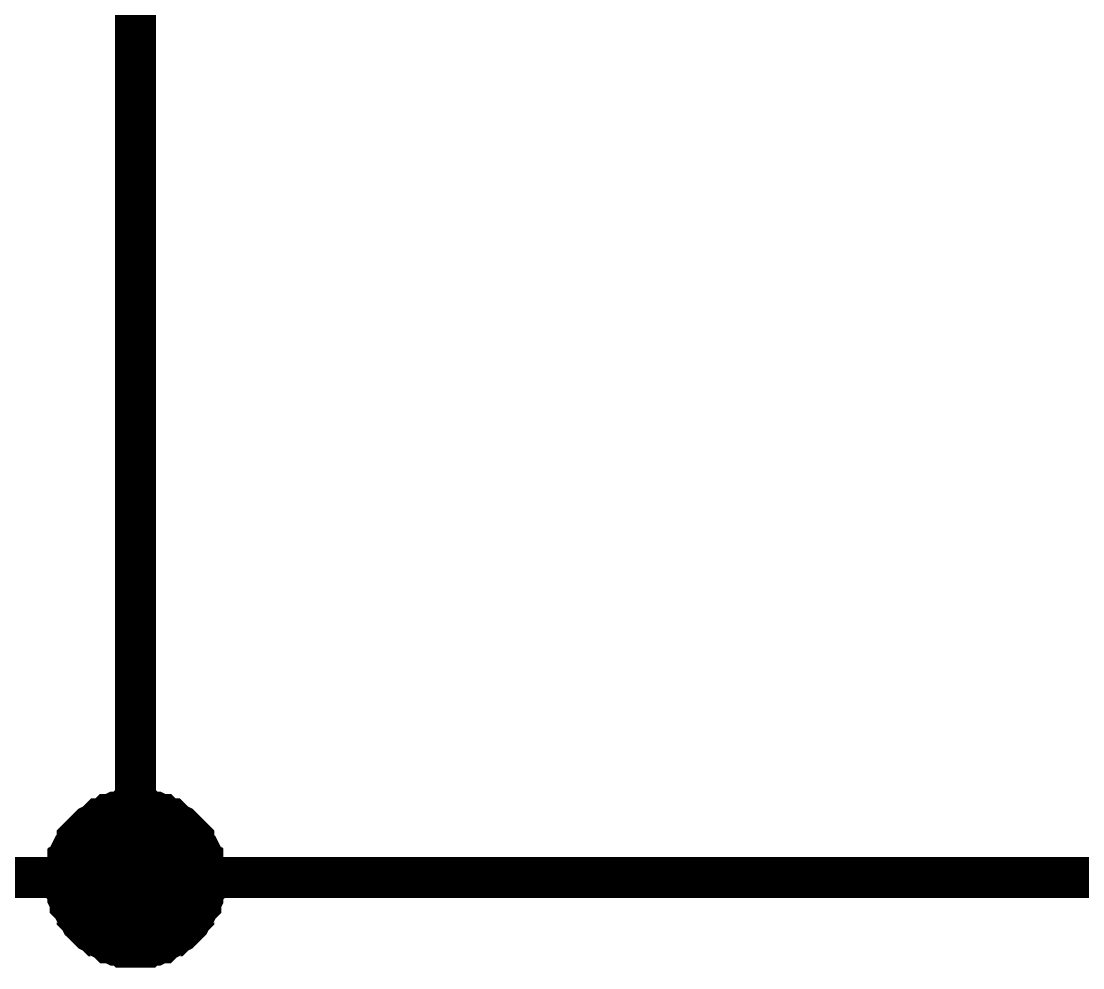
# Model space of a CAD drawing. Header units: millimetres. Extents: x -2024 to 917, y -725 to 13.
# Drawn here: x -1789.81 to -1782.01, y -187.32 to -180.37 of the extents above; entities that cross this region are included whole.
import ezdxf

# ---------------------------------------------------------------- set-up
doc = ezdxf.new("R2010")
doc.units = ezdxf.units.MM

msp = doc.modelspace()

# ---------------------------------------------------------------- linework, layer by layer
at = {"color": 7}
for points, const_width in [([(-1783.974, -146.6682), (-1788.9724, -146.6682), (-1788.9724, -186.6579)], 0.2997), ([(-1789.4855, -186.6579), (-1789.4855, -186.6413), (-1789.4855, -186.6082), (-1789.4855, -186.5917), (-1789.469, -186.5585), (-1789.469, -186.542), (-1789.469, -186.5089), (-1789.4524, -186.4923), (-1789.4524, -186.4758), (-1789.4359, -186.4426), (-1789.4193, -186.4261), (-1789.4028, -186.4095), (-1789.4028, -186.3764), (-1789.3862, -186.3598), (-1789.3697, -186.3433), (-1789.3531, -186.3267), (-1789.3366, -186.3102), (-1789.32, -186.2936), (-1789.3035, -186.277), (-1789.2704, -186.2605), (-1789.2538, -186.2439), (-1789.2373, -186.2274), (-1789.2207, -186.2274), (-1789.1876, -186.2108), (-1789.1711, -186.1943), (-1789.1545, -186.1943), (-1789.1214, -186.1777), (-1789.1048, -186.1777), (-1789.0717, -186.1777), (-1789.0552, -186.1611), (-1789.0221, -186.1611), (-1789.0055, -186.1611), (-1788.9724, -186.1611)], 0.2997), ([(-1789.4855, -186.6579), (-1789.4855, -186.6413), (-1789.4855, -186.6082), (-1789.4855, -186.5917), (-1789.469, -186.5585), (-1789.469, -186.542), (-1789.469, -186.5089), (-1789.4524, -186.4923), (-1789.4524, -186.4758), (-1789.4359, -186.4426), (-1789.4193, -186.4261), (-1789.4028, -186.4095), (-1789.4028, -186.3764), (-1789.3862, -186.3598), (-1789.3697, -186.3433), (-1789.3531, -186.3267), (-1789.3366, -186.3102), (-1789.32, -186.2936), (-1789.3035, -186.277), (-1789.2704, -186.2605), (-1789.2538, -186.2439), (-1789.2373, -186.2274), (-1789.2207, -186.2274), (-1789.1876, -186.2108), (-1789.1711, -186.1943), (-1789.1545, -186.1943), (-1789.1214, -186.1777), (-1789.1048, -186.1777), (-1789.0717, -186.1777), (-1789.0552, -186.1611), (-1789.0221, -186.1611), (-1789.0055, -186.1611), (-1788.9724, -186.1611)], 0.2997), ([(-1789.4855, -186.6579), (-1789.4855, -186.6413), (-1789.4855, -186.6082), (-1789.4855, -186.5917), (-1789.469, -186.5585), (-1789.469, -186.542), (-1789.469, -186.5089), (-1789.4524, -186.4923), (-1789.4524, -186.4758), (-1789.4359, -186.4426), (-1789.4193, -186.4261), (-1789.4028, -186.4095), (-1789.4028, -186.3764), (-1789.3862, -186.3598), (-1789.3697, -186.3433), (-1789.3531, -186.3267), (-1789.3366, -186.3102), (-1789.32, -186.2936), (-1789.3035, -186.277), (-1789.2704, -186.2605), (-1789.2538, -186.2439), (-1789.2373, -186.2274), (-1789.2207, -186.2274), (-1789.1876, -186.2108), (-1789.1711, -186.1943), (-1789.1545, -186.1943), (-1789.1214, -186.1777), (-1789.1048, -186.1777), (-1789.0717, -186.1777), (-1789.0552, -186.1611), (-1789.0221, -186.1611), (-1789.0055, -186.1611), (-1788.9724, -186.1611)], 0.2997), ([(-1789.4855, -186.6579), (-1789.4855, -186.6413), (-1789.4855, -186.6082), (-1789.4855, -186.5917), (-1789.469, -186.5585), (-1789.469, -186.542), (-1789.469, -186.5089), (-1789.4524, -186.4923), (-1789.4524, -186.4758), (-1789.4359, -186.4426), (-1789.4193, -186.4261), (-1789.4028, -186.4095), (-1789.4028, -186.3764), (-1789.3862, -186.3598), (-1789.3697, -186.3433), (-1789.3531, -186.3267), (-1789.3366, -186.3102), (-1789.32, -186.2936), (-1789.3035, -186.277), (-1789.2704, -186.2605), (-1789.2538, -186.2439), (-1789.2373, -186.2274), (-1789.2207, -186.2274), (-1789.1876, -186.2108), (-1789.1711, -186.1943), (-1789.1545, -186.1943), (-1789.1214, -186.1777), (-1789.1048, -186.1777), (-1789.0717, -186.1777), (-1789.0552, -186.1611), (-1789.0221, -186.1611), (-1789.0055, -186.1611), (-1788.9724, -186.1611)], 0.2997), ([(-1788.9724, -186.1611), (-1788.9724, -186.1611)], 0.2997), ([(-1788.9724, -186.1611), (-1788.9393, -186.1611), (-1788.9228, -186.1611), (-1788.8897, -186.1611), (-1788.8731, -186.1777), (-1788.84, -186.1777), (-1788.8235, -186.1777), (-1788.7904, -186.1943), (-1788.7738, -186.1943), (-1788.7573, -186.2108), (-1788.7242, -186.2274), (-1788.7076, -186.2274), (-1788.6911, -186.2439), (-1788.6745, -186.2605), (-1788.6414, -186.277), (-1788.6249, -186.2936), (-1788.6083, -186.3102), (-1788.5918, -186.3267), (-1788.5752, -186.3433), (-1788.5587, -186.3598), (-1788.5421, -186.3764), (-1788.5421, -186.4095), (-1788.5256, -186.4261), (-1788.509, -186.4426), (-1788.4925, -186.4758), (-1788.4925, -186.4923), (-1788.4759, -186.5089), (-1788.4759, -186.542), (-1788.4759, -186.5585), (-1788.4594, -186.5917), (-1788.4594, -186.6082), (-1788.4594, -186.6413), (-1788.4594, -186.6579)], 0.2997), ([(-1788.9724, -186.1611), (-1788.9724, -186.1611)], 0.2997), ([(-1788.9724, -186.1611), (-1788.9393, -186.1611), (-1788.9228, -186.1611), (-1788.8897, -186.1611), (-1788.8731, -186.1777), (-1788.84, -186.1777), (-1788.8235, -186.1777), (-1788.7904, -186.1943), (-1788.7738, -186.1943), (-1788.7573, -186.2108), (-1788.7242, -186.2274), (-1788.7076, -186.2274), (-1788.6911, -186.2439), (-1788.6745, -186.2605), (-1788.6414, -186.277), (-1788.6249, -186.2936), (-1788.6083, -186.3102), (-1788.5918, -186.3267), (-1788.5752, -186.3433), (-1788.5587, -186.3598), (-1788.5421, -186.3764), (-1788.5421, -186.4095), (-1788.5256, -186.4261), (-1788.509, -186.4426), (-1788.4925, -186.4758), (-1788.4925, -186.4923), (-1788.4759, -186.5089), (-1788.4759, -186.542), (-1788.4759, -186.5585), (-1788.4594, -186.5917), (-1788.4594, -186.6082), (-1788.4594, -186.6413), (-1788.4594, -186.6579)], 0.2997), ([(-1788.9724, -186.1611), (-1788.9724, -186.1611)], 0.2997), ([(-1788.9724, -186.1611), (-1788.9393, -186.1611), (-1788.9228, -186.1611), (-1788.8897, -186.1611), (-1788.8731, -186.1777), (-1788.84, -186.1777), (-1788.8235, -186.1777), (-1788.7904, -186.1943), (-1788.7738, -186.1943), (-1788.7573, -186.2108), (-1788.7242, -186.2274), (-1788.7076, -186.2274), (-1788.6911, -186.2439), (-1788.6745, -186.2605), (-1788.6414, -186.277), (-1788.6249, -186.2936), (-1788.6083, -186.3102), (-1788.5918, -186.3267), (-1788.5752, -186.3433), (-1788.5587, -186.3598), (-1788.5421, -186.3764), (-1788.5421, -186.4095), (-1788.5256, -186.4261), (-1788.509, -186.4426), (-1788.4925, -186.4758), (-1788.4925, -186.4923), (-1788.4759, -186.5089), (-1788.4759, -186.542), (-1788.4759, -186.5585), (-1788.4594, -186.5917), (-1788.4594, -186.6082), (-1788.4594, -186.6413), (-1788.4594, -186.6579)], 0.2997), ([(-1788.9724, -186.1611), (-1788.9724, -186.1611)], 0.2997), ([(-1788.9724, -186.1611), (-1788.9393, -186.1611), (-1788.9228, -186.1611), (-1788.8897, -186.1611), (-1788.8731, -186.1777), (-1788.84, -186.1777), (-1788.8235, -186.1777), (-1788.7904, -186.1943), (-1788.7738, -186.1943), (-1788.7573, -186.2108), (-1788.7242, -186.2274), (-1788.7076, -186.2274), (-1788.6911, -186.2439), (-1788.6745, -186.2605), (-1788.6414, -186.277), (-1788.6249, -186.2936), (-1788.6083, -186.3102), (-1788.5918, -186.3267), (-1788.5752, -186.3433), (-1788.5587, -186.3598), (-1788.5421, -186.3764), (-1788.5421, -186.4095), (-1788.5256, -186.4261), (-1788.509, -186.4426), (-1788.4925, -186.4758), (-1788.4925, -186.4923), (-1788.4759, -186.5089), (-1788.4759, -186.542), (-1788.4759, -186.5585), (-1788.4594, -186.5917), (-1788.4594, -186.6082), (-1788.4594, -186.6413), (-1788.4594, -186.6579)], 0.2997), ([(-1789.4855, -186.6579), (-1789.4855, -186.6413), (-1789.4855, -186.6082), (-1789.4855, -186.5917), (-1789.469, -186.5585), (-1789.469, -186.542), (-1789.469, -186.5089), (-1789.4524, -186.4923), (-1789.4524, -186.4758), (-1789.4359, -186.4426), (-1789.4193, -186.4261), (-1789.4028, -186.4095), (-1789.4028, -186.3764), (-1789.3862, -186.3598), (-1789.3697, -186.3433), (-1789.3531, -186.3267), (-1789.3366, -186.3102), (-1789.32, -186.2936), (-1789.3035, -186.277), (-1789.2704, -186.2605), (-1789.2538, -186.2439), (-1789.2373, -186.2274), (-1789.2207, -186.2274), (-1789.1876, -186.2108), (-1789.1711, -186.1943), (-1789.1545, -186.1943), (-1789.1214, -186.1777), (-1789.1048, -186.1777), (-1789.0717, -186.1777), (-1789.0552, -186.1611), (-1789.0221, -186.1611), (-1789.0055, -186.1611), (-1788.9724, -186.1611)], 0.0991), ([(-1789.4855, -186.6579), (-1789.4855, -186.6413), (-1789.4855, -186.6082), (-1789.4855, -186.5917), (-1789.469, -186.5585), (-1789.469, -186.542), (-1789.469, -186.5089), (-1789.4524, -186.4923), (-1789.4524, -186.4758), (-1789.4359, -186.4426), (-1789.4193, -186.4261), (-1789.4028, -186.4095), (-1789.4028, -186.3764), (-1789.3862, -186.3598), (-1789.3697, -186.3433), (-1789.3531, -186.3267), (-1789.3366, -186.3102), (-1789.32, -186.2936), (-1789.3035, -186.277), (-1789.2704, -186.2605), (-1789.2538, -186.2439), (-1789.2373, -186.2274), (-1789.2207, -186.2274), (-1789.1876, -186.2108), (-1789.1711, -186.1943), (-1789.1545, -186.1943), (-1789.1214, -186.1777), (-1789.1048, -186.1777), (-1789.0717, -186.1777), (-1789.0552, -186.1611), (-1789.0221, -186.1611), (-1789.0055, -186.1611), (-1788.9724, -186.1611)], 0.0991), ([(-1789.4855, -186.6579), (-1789.4855, -186.6413), (-1789.4855, -186.6082), (-1789.4855, -186.5917), (-1789.469, -186.5585), (-1789.469, -186.542), (-1789.469, -186.5089), (-1789.4524, -186.4923), (-1789.4524, -186.4758), (-1789.4359, -186.4426), (-1789.4193, -186.4261), (-1789.4028, -186.4095), (-1789.4028, -186.3764), (-1789.3862, -186.3598), (-1789.3697, -186.3433), (-1789.3531, -186.3267), (-1789.3366, -186.3102), (-1789.32, -186.2936), (-1789.3035, -186.277), (-1789.2704, -186.2605), (-1789.2538, -186.2439), (-1789.2373, -186.2274), (-1789.2207, -186.2274), (-1789.1876, -186.2108), (-1789.1711, -186.1943), (-1789.1545, -186.1943), (-1789.1214, -186.1777), (-1789.1048, -186.1777), (-1789.0717, -186.1777), (-1789.0552, -186.1611), (-1789.0221, -186.1611), (-1789.0055, -186.1611), (-1788.9724, -186.1611)], 0.0991), ([(-1789.4855, -186.6579), (-1789.4855, -186.6413), (-1789.4855, -186.6082), (-1789.4855, -186.5917), (-1789.469, -186.5585), (-1789.469, -186.542), (-1789.469, -186.5089), (-1789.4524, -186.4923), (-1789.4524, -186.4758), (-1789.4359, -186.4426), (-1789.4193, -186.4261), (-1789.4028, -186.4095), (-1789.4028, -186.3764), (-1789.3862, -186.3598), (-1789.3697, -186.3433), (-1789.3531, -186.3267), (-1789.3366, -186.3102), (-1789.32, -186.2936), (-1789.3035, -186.277), (-1789.2704, -186.2605), (-1789.2538, -186.2439), (-1789.2373, -186.2274), (-1789.2207, -186.2274), (-1789.1876, -186.2108), (-1789.1711, -186.1943), (-1789.1545, -186.1943), (-1789.1214, -186.1777), (-1789.1048, -186.1777), (-1789.0717, -186.1777), (-1789.0552, -186.1611), (-1789.0221, -186.1611), (-1789.0055, -186.1611), (-1788.9724, -186.1611)], 0.0991), ([(-1788.9724, -186.1611), (-1788.9724, -186.1611)], 0.0991), ([(-1788.9724, -186.1611), (-1788.9393, -186.1611), (-1788.9228, -186.1611), (-1788.8897, -186.1611), (-1788.8731, -186.1777), (-1788.84, -186.1777), (-1788.8235, -186.1777), (-1788.7904, -186.1943), (-1788.7738, -186.1943), (-1788.7573, -186.2108), (-1788.7242, -186.2274), (-1788.7076, -186.2274), (-1788.6911, -186.2439), (-1788.6745, -186.2605), (-1788.6414, -186.277), (-1788.6249, -186.2936), (-1788.6083, -186.3102), (-1788.5918, -186.3267), (-1788.5752, -186.3433), (-1788.5587, -186.3598), (-1788.5421, -186.3764), (-1788.5421, -186.4095), (-1788.5256, -186.4261), (-1788.509, -186.4426), (-1788.4925, -186.4758), (-1788.4925, -186.4923), (-1788.4759, -186.5089), (-1788.4759, -186.542), (-1788.4759, -186.5585), (-1788.4594, -186.5917), (-1788.4594, -186.6082), (-1788.4594, -186.6413), (-1788.4594, -186.6579)], 0.0991), ([(-1788.9724, -186.1611), (-1788.9724, -186.1611)], 0.0991), ([(-1788.9724, -186.1611), (-1788.9393, -186.1611), (-1788.9228, -186.1611), (-1788.8897, -186.1611), (-1788.8731, -186.1777), (-1788.84, -186.1777), (-1788.8235, -186.1777), (-1788.7904, -186.1943), (-1788.7738, -186.1943), (-1788.7573, -186.2108), (-1788.7242, -186.2274), (-1788.7076, -186.2274), (-1788.6911, -186.2439), (-1788.6745, -186.2605), (-1788.6414, -186.277), (-1788.6249, -186.2936), (-1788.6083, -186.3102), (-1788.5918, -186.3267), (-1788.5752, -186.3433), (-1788.5587, -186.3598), (-1788.5421, -186.3764), (-1788.5421, -186.4095), (-1788.5256, -186.4261), (-1788.509, -186.4426), (-1788.4925, -186.4758), (-1788.4925, -186.4923), (-1788.4759, -186.5089), (-1788.4759, -186.542), (-1788.4759, -186.5585), (-1788.4594, -186.5917), (-1788.4594, -186.6082), (-1788.4594, -186.6413), (-1788.4594, -186.6579)], 0.0991), ([(-1788.9724, -186.1611), (-1788.9724, -186.1611)], 0.0991), ([(-1788.9724, -186.1611), (-1788.9393, -186.1611), (-1788.9228, -186.1611), (-1788.8897, -186.1611), (-1788.8731, -186.1777), (-1788.84, -186.1777), (-1788.8235, -186.1777), (-1788.7904, -186.1943), (-1788.7738, -186.1943), (-1788.7573, -186.2108), (-1788.7242, -186.2274), (-1788.7076, -186.2274), (-1788.6911, -186.2439), (-1788.6745, -186.2605), (-1788.6414, -186.277), (-1788.6249, -186.2936), (-1788.6083, -186.3102), (-1788.5918, -186.3267), (-1788.5752, -186.3433), (-1788.5587, -186.3598), (-1788.5421, -186.3764), (-1788.5421, -186.4095), (-1788.5256, -186.4261), (-1788.509, -186.4426), (-1788.4925, -186.4758), (-1788.4925, -186.4923), (-1788.4759, -186.5089), (-1788.4759, -186.542), (-1788.4759, -186.5585), (-1788.4594, -186.5917), (-1788.4594, -186.6082), (-1788.4594, -186.6413), (-1788.4594, -186.6579)], 0.0991), ([(-1788.9724, -186.1611), (-1788.9724, -186.1611)], 0.0991), ([(-1788.9724, -186.1611), (-1788.9393, -186.1611), (-1788.9228, -186.1611), (-1788.8897, -186.1611), (-1788.8731, -186.1777), (-1788.84, -186.1777), (-1788.8235, -186.1777), (-1788.7904, -186.1943), (-1788.7738, -186.1943), (-1788.7573, -186.2108), (-1788.7242, -186.2274), (-1788.7076, -186.2274), (-1788.6911, -186.2439), (-1788.6745, -186.2605), (-1788.6414, -186.277), (-1788.6249, -186.2936), (-1788.6083, -186.3102), (-1788.5918, -186.3267), (-1788.5752, -186.3433), (-1788.5587, -186.3598), (-1788.5421, -186.3764), (-1788.5421, -186.4095), (-1788.5256, -186.4261), (-1788.509, -186.4426), (-1788.4925, -186.4758), (-1788.4925, -186.4923), (-1788.4759, -186.5089), (-1788.4759, -186.542), (-1788.4759, -186.5585), (-1788.4594, -186.5917), (-1788.4594, -186.6082), (-1788.4594, -186.6413), (-1788.4594, -186.6579)], 0.0991), ([(-1886.4251, -186.6579), (-1863.9322, -186.6579), (-1788.9724, -186.6579), (-1778.9756, -186.6579), (-1731.5071, -186.6579)], 0.2997), ([(-1788.9724, -187.1712), (-1789.0055, -187.1712), (-1789.0221, -187.1712), (-1789.0552, -187.1712), (-1789.0717, -187.1547), (-1789.1048, -187.1547), (-1789.1214, -187.1547), (-1789.1545, -187.1381), (-1789.1711, -187.1381), (-1789.1876, -187.1216), (-1789.2207, -187.105), (-1789.2373, -187.0884), (-1789.2538, -187.0884), (-1789.2704, -187.0719), (-1789.3035, -187.0553), (-1789.32, -187.0388), (-1789.3366, -187.0222), (-1789.3531, -187.0056), (-1789.3697, -186.9891), (-1789.3862, -186.956), (-1789.4028, -186.9394), (-1789.4028, -186.9228), (-1789.4193, -186.9063), (-1789.4359, -186.8732), (-1789.4524, -186.8566), (-1789.4524, -186.84), (-1789.469, -186.8069), (-1789.469, -186.7904), (-1789.469, -186.7573), (-1789.4855, -186.7407), (-1789.4855, -186.7076), (-1789.4855, -186.691), (-1789.4855, -186.6579)], 0.2997), ([(-1789.4855, -186.6579), (-1789.4855, -186.6579)], 0.2997), ([(-1788.9724, -187.1712), (-1789.0055, -187.1712), (-1789.0221, -187.1712), (-1789.0552, -187.1712), (-1789.0717, -187.1547), (-1789.1048, -187.1547), (-1789.1214, -187.1547), (-1789.1545, -187.1381), (-1789.1711, -187.1381), (-1789.1876, -187.1216), (-1789.2207, -187.105), (-1789.2373, -187.0884), (-1789.2538, -187.0884), (-1789.2704, -187.0719), (-1789.3035, -187.0553), (-1789.32, -187.0388), (-1789.3366, -187.0222), (-1789.3531, -187.0056), (-1789.3697, -186.9891), (-1789.3862, -186.956), (-1789.4028, -186.9394), (-1789.4028, -186.9228), (-1789.4193, -186.9063), (-1789.4359, -186.8732), (-1789.4524, -186.8566), (-1789.4524, -186.84), (-1789.469, -186.8069), (-1789.469, -186.7904), (-1789.469, -186.7573), (-1789.4855, -186.7407), (-1789.4855, -186.7076), (-1789.4855, -186.691), (-1789.4855, -186.6579)], 0.2997), ([(-1789.4855, -186.6579), (-1789.4855, -186.6579)], 0.2997), ([(-1788.9724, -187.1712), (-1789.0055, -187.1712), (-1789.0221, -187.1712), (-1789.0552, -187.1712), (-1789.0717, -187.1547), (-1789.1048, -187.1547), (-1789.1214, -187.1547), (-1789.1545, -187.1381), (-1789.1711, -187.1381), (-1789.1876, -187.1216), (-1789.2207, -187.105), (-1789.2373, -187.0884), (-1789.2538, -187.0884), (-1789.2704, -187.0719), (-1789.3035, -187.0553), (-1789.32, -187.0388), (-1789.3366, -187.0222), (-1789.3531, -187.0056), (-1789.3697, -186.9891), (-1789.3862, -186.956), (-1789.4028, -186.9394), (-1789.4028, -186.9228), (-1789.4193, -186.9063), (-1789.4359, -186.8732), (-1789.4524, -186.8566), (-1789.4524, -186.84), (-1789.469, -186.8069), (-1789.469, -186.7904), (-1789.469, -186.7573), (-1789.4855, -186.7407), (-1789.4855, -186.7076), (-1789.4855, -186.691), (-1789.4855, -186.6579)], 0.2997), ([(-1789.4855, -186.6579), (-1789.4855, -186.6579)], 0.2997), ([(-1788.9724, -187.1712), (-1789.0055, -187.1712), (-1789.0221, -187.1712), (-1789.0552, -187.1712), (-1789.0717, -187.1547), (-1789.1048, -187.1547), (-1789.1214, -187.1547), (-1789.1545, -187.1381), (-1789.1711, -187.1381), (-1789.1876, -187.1216), (-1789.2207, -187.105), (-1789.2373, -187.0884), (-1789.2538, -187.0884), (-1789.2704, -187.0719), (-1789.3035, -187.0553), (-1789.32, -187.0388), (-1789.3366, -187.0222), (-1789.3531, -187.0056), (-1789.3697, -186.9891), (-1789.3862, -186.956), (-1789.4028, -186.9394), (-1789.4028, -186.9228), (-1789.4193, -186.9063), (-1789.4359, -186.8732), (-1789.4524, -186.8566), (-1789.4524, -186.84), (-1789.469, -186.8069), (-1789.469, -186.7904), (-1789.469, -186.7573), (-1789.4855, -186.7407), (-1789.4855, -186.7076), (-1789.4855, -186.691), (-1789.4855, -186.6579)], 0.2997), ([(-1789.4855, -186.6579), (-1789.4855, -186.6579)], 0.2997), ([(-1788.4594, -186.6579), (-1788.4594, -186.691), (-1788.4594, -186.7076), (-1788.4594, -186.7407), (-1788.4759, -186.7573), (-1788.4759, -186.7904), (-1788.4759, -186.8069), (-1788.4925, -186.84), (-1788.4925, -186.8566), (-1788.509, -186.8732), (-1788.5256, -186.9063), (-1788.5421, -186.9228), (-1788.5421, -186.9394), (-1788.5587, -186.956), (-1788.5752, -186.9891), (-1788.5918, -187.0056), (-1788.6083, -187.0222), (-1788.6249, -187.0388), (-1788.6414, -187.0553), (-1788.6745, -187.0719), (-1788.6911, -187.0884), (-1788.7076, -187.0884), (-1788.7242, -187.105), (-1788.7573, -187.1216), (-1788.7738, -187.1381), (-1788.7904, -187.1381), (-1788.8235, -187.1547), (-1788.84, -187.1547), (-1788.8731, -187.1547), (-1788.8897, -187.1712), (-1788.9228, -187.1712), (-1788.9393, -187.1712), (-1788.9724, -187.1712)], 0.2997), ([(-1788.4594, -186.6579), (-1788.4594, -186.691), (-1788.4594, -186.7076), (-1788.4594, -186.7407), (-1788.4759, -186.7573), (-1788.4759, -186.7904), (-1788.4759, -186.8069), (-1788.4925, -186.84), (-1788.4925, -186.8566), (-1788.509, -186.8732), (-1788.5256, -186.9063), (-1788.5421, -186.9228), (-1788.5421, -186.9394), (-1788.5587, -186.956), (-1788.5752, -186.9891), (-1788.5918, -187.0056), (-1788.6083, -187.0222), (-1788.6249, -187.0388), (-1788.6414, -187.0553), (-1788.6745, -187.0719), (-1788.6911, -187.0884), (-1788.7076, -187.0884), (-1788.7242, -187.105), (-1788.7573, -187.1216), (-1788.7738, -187.1381), (-1788.7904, -187.1381), (-1788.8235, -187.1547), (-1788.84, -187.1547), (-1788.8731, -187.1547), (-1788.8897, -187.1712), (-1788.9228, -187.1712), (-1788.9393, -187.1712), (-1788.9724, -187.1712)], 0.2997), ([(-1788.4594, -186.6579), (-1788.4594, -186.691), (-1788.4594, -186.7076), (-1788.4594, -186.7407), (-1788.4759, -186.7573), (-1788.4759, -186.7904), (-1788.4759, -186.8069), (-1788.4925, -186.84), (-1788.4925, -186.8566), (-1788.509, -186.8732), (-1788.5256, -186.9063), (-1788.5421, -186.9228), (-1788.5421, -186.9394), (-1788.5587, -186.956), (-1788.5752, -186.9891), (-1788.5918, -187.0056), (-1788.6083, -187.0222), (-1788.6249, -187.0388), (-1788.6414, -187.0553), (-1788.6745, -187.0719), (-1788.6911, -187.0884), (-1788.7076, -187.0884), (-1788.7242, -187.105), (-1788.7573, -187.1216), (-1788.7738, -187.1381), (-1788.7904, -187.1381), (-1788.8235, -187.1547), (-1788.84, -187.1547), (-1788.8731, -187.1547), (-1788.8897, -187.1712), (-1788.9228, -187.1712), (-1788.9393, -187.1712), (-1788.9724, -187.1712)], 0.2997), ([(-1788.4594, -186.6579), (-1788.4594, -186.691), (-1788.4594, -186.7076), (-1788.4594, -186.7407), (-1788.4759, -186.7573), (-1788.4759, -186.7904), (-1788.4759, -186.8069), (-1788.4925, -186.84), (-1788.4925, -186.8566), (-1788.509, -186.8732), (-1788.5256, -186.9063), (-1788.5421, -186.9228), (-1788.5421, -186.9394), (-1788.5587, -186.956), (-1788.5752, -186.9891), (-1788.5918, -187.0056), (-1788.6083, -187.0222), (-1788.6249, -187.0388), (-1788.6414, -187.0553), (-1788.6745, -187.0719), (-1788.6911, -187.0884), (-1788.7076, -187.0884), (-1788.7242, -187.105), (-1788.7573, -187.1216), (-1788.7738, -187.1381), (-1788.7904, -187.1381), (-1788.8235, -187.1547), (-1788.84, -187.1547), (-1788.8731, -187.1547), (-1788.8897, -187.1712), (-1788.9228, -187.1712), (-1788.9393, -187.1712), (-1788.9724, -187.1712)], 0.2997), ([(-1788.4594, -186.6579), (-1788.4594, -186.6579), (-1788.4594, -186.6579), (-1788.4594, -186.6579), (-1788.4594, -186.6579), (-1788.4594, -186.6579), (-1788.4594, -186.6579), (-1788.4594, -186.6579), (-1788.4594, -186.6579), (-1788.4594, -186.6579), (-1788.4594, -186.6579), (-1788.4594, -186.6579), (-1788.4594, -186.6579), (-1788.4594, -186.6579), (-1788.4594, -186.6579), (-1788.4594, -186.6579), (-1788.4594, -186.6579), (-1788.4594, -186.6579), (-1788.4594, -186.6579), (-1788.4594, -186.6579), (-1788.4594, -186.6579), (-1788.4594, -186.6579), (-1788.4594, -186.6579), (-1788.4594, -186.6579), (-1788.4594, -186.6579), (-1788.4594, -186.6579), (-1788.4594, -186.6579), (-1788.4594, -186.6579), (-1788.4594, -186.6579), (-1788.4594, -186.6579), (-1788.4594, -186.6579), (-1788.4594, -186.6579), (-1788.4594, -186.6579)], 0.2997), ([(-1788.4594, -186.6579), (-1788.4594, -186.6579)], 0.2997), ([(-1788.4594, -186.6579), (-1788.4594, -186.6579), (-1788.4594, -186.6579), (-1788.4594, -186.6579), (-1788.4594, -186.6579), (-1788.4594, -186.6579), (-1788.4594, -186.6579), (-1788.4594, -186.6579), (-1788.4594, -186.6579), (-1788.4594, -186.6579), (-1788.4594, -186.6579), (-1788.4594, -186.6579), (-1788.4594, -186.6579), (-1788.4594, -186.6579), (-1788.4594, -186.6579), (-1788.4594, -186.6579), (-1788.4594, -186.6579), (-1788.4594, -186.6579), (-1788.4594, -186.6579), (-1788.4594, -186.6579), (-1788.4594, -186.6579), (-1788.4594, -186.6579), (-1788.4594, -186.6579), (-1788.4594, -186.6579), (-1788.4594, -186.6579), (-1788.4594, -186.6579), (-1788.4594, -186.6579), (-1788.4594, -186.6579), (-1788.4594, -186.6579), (-1788.4594, -186.6579), (-1788.4594, -186.6579), (-1788.4594, -186.6579), (-1788.4594, -186.6579)], 0.2997), ([(-1788.4594, -186.6579), (-1788.4594, -186.6579)], 0.2997), ([(-1788.4594, -186.6579), (-1788.4594, -186.6579), (-1788.4594, -186.6579), (-1788.4594, -186.6579), (-1788.4594, -186.6579), (-1788.4594, -186.6579), (-1788.4594, -186.6579), (-1788.4594, -186.6579), (-1788.4594, -186.6579), (-1788.4594, -186.6579), (-1788.4594, -186.6579), (-1788.4594, -186.6579), (-1788.4594, -186.6579), (-1788.4594, -186.6579), (-1788.4594, -186.6579), (-1788.4594, -186.6579), (-1788.4594, -186.6579), (-1788.4594, -186.6579), (-1788.4594, -186.6579), (-1788.4594, -186.6579), (-1788.4594, -186.6579), (-1788.4594, -186.6579), (-1788.4594, -186.6579), (-1788.4594, -186.6579), (-1788.4594, -186.6579), (-1788.4594, -186.6579), (-1788.4594, -186.6579), (-1788.4594, -186.6579), (-1788.4594, -186.6579), (-1788.4594, -186.6579), (-1788.4594, -186.6579), (-1788.4594, -186.6579), (-1788.4594, -186.6579)], 0.2997), ([(-1788.4594, -186.6579), (-1788.4594, -186.6579)], 0.2997), ([(-1788.4594, -186.6579), (-1788.4594, -186.6579), (-1788.4594, -186.6579), (-1788.4594, -186.6579), (-1788.4594, -186.6579), (-1788.4594, -186.6579), (-1788.4594, -186.6579), (-1788.4594, -186.6579), (-1788.4594, -186.6579), (-1788.4594, -186.6579), (-1788.4594, -186.6579), (-1788.4594, -186.6579), (-1788.4594, -186.6579), (-1788.4594, -186.6579), (-1788.4594, -186.6579), (-1788.4594, -186.6579), (-1788.4594, -186.6579), (-1788.4594, -186.6579), (-1788.4594, -186.6579), (-1788.4594, -186.6579), (-1788.4594, -186.6579), (-1788.4594, -186.6579), (-1788.4594, -186.6579), (-1788.4594, -186.6579), (-1788.4594, -186.6579), (-1788.4594, -186.6579), (-1788.4594, -186.6579), (-1788.4594, -186.6579), (-1788.4594, -186.6579), (-1788.4594, -186.6579), (-1788.4594, -186.6579), (-1788.4594, -186.6579), (-1788.4594, -186.6579)], 0.2997), ([(-1788.4594, -186.6579), (-1788.4594, -186.6579)], 0.2997), ([(-1788.9724, -187.1712), (-1789.0055, -187.1712), (-1789.0221, -187.1712), (-1789.0552, -187.1712), (-1789.0717, -187.1547), (-1789.1048, -187.1547), (-1789.1214, -187.1547), (-1789.1545, -187.1381), (-1789.1711, -187.1381), (-1789.1876, -187.1216), (-1789.2207, -187.105), (-1789.2373, -187.0884), (-1789.2538, -187.0884), (-1789.2704, -187.0719), (-1789.3035, -187.0553), (-1789.32, -187.0388), (-1789.3366, -187.0222), (-1789.3531, -187.0056), (-1789.3697, -186.9891), (-1789.3862, -186.956), (-1789.4028, -186.9394), (-1789.4028, -186.9228), (-1789.4193, -186.9063), (-1789.4359, -186.8732), (-1789.4524, -186.8566), (-1789.4524, -186.84), (-1789.469, -186.8069), (-1789.469, -186.7904), (-1789.469, -186.7573), (-1789.4855, -186.7407), (-1789.4855, -186.7076), (-1789.4855, -186.691), (-1789.4855, -186.6579)], 0.0991), ([(-1789.4855, -186.6579), (-1789.4855, -186.6579)], 0.0991), ([(-1788.9724, -187.1712), (-1789.0055, -187.1712), (-1789.0221, -187.1712), (-1789.0552, -187.1712), (-1789.0717, -187.1547), (-1789.1048, -187.1547), (-1789.1214, -187.1547), (-1789.1545, -187.1381), (-1789.1711, -187.1381), (-1789.1876, -187.1216), (-1789.2207, -187.105), (-1789.2373, -187.0884), (-1789.2538, -187.0884), (-1789.2704, -187.0719), (-1789.3035, -187.0553), (-1789.32, -187.0388), (-1789.3366, -187.0222), (-1789.3531, -187.0056), (-1789.3697, -186.9891), (-1789.3862, -186.956), (-1789.4028, -186.9394), (-1789.4028, -186.9228), (-1789.4193, -186.9063), (-1789.4359, -186.8732), (-1789.4524, -186.8566), (-1789.4524, -186.84), (-1789.469, -186.8069), (-1789.469, -186.7904), (-1789.469, -186.7573), (-1789.4855, -186.7407), (-1789.4855, -186.7076), (-1789.4855, -186.691), (-1789.4855, -186.6579)], 0.0991), ([(-1789.4855, -186.6579), (-1789.4855, -186.6579)], 0.0991), ([(-1788.9724, -187.1712), (-1789.0055, -187.1712), (-1789.0221, -187.1712), (-1789.0552, -187.1712), (-1789.0717, -187.1547), (-1789.1048, -187.1547), (-1789.1214, -187.1547), (-1789.1545, -187.1381), (-1789.1711, -187.1381), (-1789.1876, -187.1216), (-1789.2207, -187.105), (-1789.2373, -187.0884), (-1789.2538, -187.0884), (-1789.2704, -187.0719), (-1789.3035, -187.0553), (-1789.32, -187.0388), (-1789.3366, -187.0222), (-1789.3531, -187.0056), (-1789.3697, -186.9891), (-1789.3862, -186.956), (-1789.4028, -186.9394), (-1789.4028, -186.9228), (-1789.4193, -186.9063), (-1789.4359, -186.8732), (-1789.4524, -186.8566), (-1789.4524, -186.84), (-1789.469, -186.8069), (-1789.469, -186.7904), (-1789.469, -186.7573), (-1789.4855, -186.7407), (-1789.4855, -186.7076), (-1789.4855, -186.691), (-1789.4855, -186.6579)], 0.0991), ([(-1789.4855, -186.6579), (-1789.4855, -186.6579)], 0.0991), ([(-1788.9724, -187.1712), (-1789.0055, -187.1712), (-1789.0221, -187.1712), (-1789.0552, -187.1712), (-1789.0717, -187.1547), (-1789.1048, -187.1547), (-1789.1214, -187.1547), (-1789.1545, -187.1381), (-1789.1711, -187.1381), (-1789.1876, -187.1216), (-1789.2207, -187.105), (-1789.2373, -187.0884), (-1789.2538, -187.0884), (-1789.2704, -187.0719), (-1789.3035, -187.0553), (-1789.32, -187.0388), (-1789.3366, -187.0222), (-1789.3531, -187.0056), (-1789.3697, -186.9891), (-1789.3862, -186.956), (-1789.4028, -186.9394), (-1789.4028, -186.9228), (-1789.4193, -186.9063), (-1789.4359, -186.8732), (-1789.4524, -186.8566), (-1789.4524, -186.84), (-1789.469, -186.8069), (-1789.469, -186.7904), (-1789.469, -186.7573), (-1789.4855, -186.7407), (-1789.4855, -186.7076), (-1789.4855, -186.691), (-1789.4855, -186.6579)], 0.0991), ([(-1789.4855, -186.6579), (-1789.4855, -186.6579)], 0.0991), ([(-1788.4594, -186.6579), (-1788.4594, -186.691), (-1788.4594, -186.7076), (-1788.4594, -186.7407), (-1788.4759, -186.7573), (-1788.4759, -186.7904), (-1788.4759, -186.8069), (-1788.4925, -186.84), (-1788.4925, -186.8566), (-1788.509, -186.8732), (-1788.5256, -186.9063), (-1788.5421, -186.9228), (-1788.5421, -186.9394), (-1788.5587, -186.956), (-1788.5752, -186.9891), (-1788.5918, -187.0056), (-1788.6083, -187.0222), (-1788.6249, -187.0388), (-1788.6414, -187.0553), (-1788.6745, -187.0719), (-1788.6911, -187.0884), (-1788.7076, -187.0884), (-1788.7242, -187.105), (-1788.7573, -187.1216), (-1788.7738, -187.1381), (-1788.7904, -187.1381), (-1788.8235, -187.1547), (-1788.84, -187.1547), (-1788.8731, -187.1547), (-1788.8897, -187.1712), (-1788.9228, -187.1712), (-1788.9393, -187.1712), (-1788.9724, -187.1712)], 0.0991), ([(-1788.4594, -186.6579), (-1788.4594, -186.691), (-1788.4594, -186.7076), (-1788.4594, -186.7407), (-1788.4759, -186.7573), (-1788.4759, -186.7904), (-1788.4759, -186.8069), (-1788.4925, -186.84), (-1788.4925, -186.8566), (-1788.509, -186.8732), (-1788.5256, -186.9063), (-1788.5421, -186.9228), (-1788.5421, -186.9394), (-1788.5587, -186.956), (-1788.5752, -186.9891), (-1788.5918, -187.0056), (-1788.6083, -187.0222), (-1788.6249, -187.0388), (-1788.6414, -187.0553), (-1788.6745, -187.0719), (-1788.6911, -187.0884), (-1788.7076, -187.0884), (-1788.7242, -187.105), (-1788.7573, -187.1216), (-1788.7738, -187.1381), (-1788.7904, -187.1381), (-1788.8235, -187.1547), (-1788.84, -187.1547), (-1788.8731, -187.1547), (-1788.8897, -187.1712), (-1788.9228, -187.1712), (-1788.9393, -187.1712), (-1788.9724, -187.1712)], 0.0991), ([(-1788.4594, -186.6579), (-1788.4594, -186.691), (-1788.4594, -186.7076), (-1788.4594, -186.7407), (-1788.4759, -186.7573), (-1788.4759, -186.7904), (-1788.4759, -186.8069), (-1788.4925, -186.84), (-1788.4925, -186.8566), (-1788.509, -186.8732), (-1788.5256, -186.9063), (-1788.5421, -186.9228), (-1788.5421, -186.9394), (-1788.5587, -186.956), (-1788.5752, -186.9891), (-1788.5918, -187.0056), (-1788.6083, -187.0222), (-1788.6249, -187.0388), (-1788.6414, -187.0553), (-1788.6745, -187.0719), (-1788.6911, -187.0884), (-1788.7076, -187.0884), (-1788.7242, -187.105), (-1788.7573, -187.1216), (-1788.7738, -187.1381), (-1788.7904, -187.1381), (-1788.8235, -187.1547), (-1788.84, -187.1547), (-1788.8731, -187.1547), (-1788.8897, -187.1712), (-1788.9228, -187.1712), (-1788.9393, -187.1712), (-1788.9724, -187.1712)], 0.0991), ([(-1788.4594, -186.6579), (-1788.4594, -186.691), (-1788.4594, -186.7076), (-1788.4594, -186.7407), (-1788.4759, -186.7573), (-1788.4759, -186.7904), (-1788.4759, -186.8069), (-1788.4925, -186.84), (-1788.4925, -186.8566), (-1788.509, -186.8732), (-1788.5256, -186.9063), (-1788.5421, -186.9228), (-1788.5421, -186.9394), (-1788.5587, -186.956), (-1788.5752, -186.9891), (-1788.5918, -187.0056), (-1788.6083, -187.0222), (-1788.6249, -187.0388), (-1788.6414, -187.0553), (-1788.6745, -187.0719), (-1788.6911, -187.0884), (-1788.7076, -187.0884), (-1788.7242, -187.105), (-1788.7573, -187.1216), (-1788.7738, -187.1381), (-1788.7904, -187.1381), (-1788.8235, -187.1547), (-1788.84, -187.1547), (-1788.8731, -187.1547), (-1788.8897, -187.1712), (-1788.9228, -187.1712), (-1788.9393, -187.1712), (-1788.9724, -187.1712)], 0.0991), ([(-1788.4594, -186.6579), (-1788.4594, -186.6579), (-1788.4594, -186.6579), (-1788.4594, -186.6579), (-1788.4594, -186.6579), (-1788.4594, -186.6579), (-1788.4594, -186.6579), (-1788.4594, -186.6579), (-1788.4594, -186.6579), (-1788.4594, -186.6579), (-1788.4594, -186.6579), (-1788.4594, -186.6579), (-1788.4594, -186.6579), (-1788.4594, -186.6579), (-1788.4594, -186.6579), (-1788.4594, -186.6579), (-1788.4594, -186.6579), (-1788.4594, -186.6579), (-1788.4594, -186.6579), (-1788.4594, -186.6579), (-1788.4594, -186.6579), (-1788.4594, -186.6579), (-1788.4594, -186.6579), (-1788.4594, -186.6579), (-1788.4594, -186.6579), (-1788.4594, -186.6579), (-1788.4594, -186.6579), (-1788.4594, -186.6579), (-1788.4594, -186.6579), (-1788.4594, -186.6579), (-1788.4594, -186.6579), (-1788.4594, -186.6579), (-1788.4594, -186.6579)], 0.0991), ([(-1788.4594, -186.6579), (-1788.4594, -186.6579)], 0.0991), ([(-1788.4594, -186.6579), (-1788.4594, -186.6579), (-1788.4594, -186.6579), (-1788.4594, -186.6579), (-1788.4594, -186.6579), (-1788.4594, -186.6579), (-1788.4594, -186.6579), (-1788.4594, -186.6579), (-1788.4594, -186.6579), (-1788.4594, -186.6579), (-1788.4594, -186.6579), (-1788.4594, -186.6579), (-1788.4594, -186.6579), (-1788.4594, -186.6579), (-1788.4594, -186.6579), (-1788.4594, -186.6579), (-1788.4594, -186.6579), (-1788.4594, -186.6579), (-1788.4594, -186.6579), (-1788.4594, -186.6579), (-1788.4594, -186.6579), (-1788.4594, -186.6579), (-1788.4594, -186.6579), (-1788.4594, -186.6579), (-1788.4594, -186.6579), (-1788.4594, -186.6579), (-1788.4594, -186.6579), (-1788.4594, -186.6579), (-1788.4594, -186.6579), (-1788.4594, -186.6579), (-1788.4594, -186.6579), (-1788.4594, -186.6579), (-1788.4594, -186.6579)], 0.0991), ([(-1788.4594, -186.6579), (-1788.4594, -186.6579)], 0.0991), ([(-1788.4594, -186.6579), (-1788.4594, -186.6579), (-1788.4594, -186.6579), (-1788.4594, -186.6579), (-1788.4594, -186.6579), (-1788.4594, -186.6579), (-1788.4594, -186.6579), (-1788.4594, -186.6579), (-1788.4594, -186.6579), (-1788.4594, -186.6579), (-1788.4594, -186.6579), (-1788.4594, -186.6579), (-1788.4594, -186.6579), (-1788.4594, -186.6579), (-1788.4594, -186.6579), (-1788.4594, -186.6579), (-1788.4594, -186.6579), (-1788.4594, -186.6579), (-1788.4594, -186.6579), (-1788.4594, -186.6579), (-1788.4594, -186.6579), (-1788.4594, -186.6579), (-1788.4594, -186.6579), (-1788.4594, -186.6579), (-1788.4594, -186.6579), (-1788.4594, -186.6579), (-1788.4594, -186.6579), (-1788.4594, -186.6579), (-1788.4594, -186.6579), (-1788.4594, -186.6579), (-1788.4594, -186.6579), (-1788.4594, -186.6579), (-1788.4594, -186.6579)], 0.0991), ([(-1788.4594, -186.6579), (-1788.4594, -186.6579)], 0.0991), ([(-1788.4594, -186.6579), (-1788.4594, -186.6579), (-1788.4594, -186.6579), (-1788.4594, -186.6579), (-1788.4594, -186.6579), (-1788.4594, -186.6579), (-1788.4594, -186.6579), (-1788.4594, -186.6579), (-1788.4594, -186.6579), (-1788.4594, -186.6579), (-1788.4594, -186.6579), (-1788.4594, -186.6579), (-1788.4594, -186.6579), (-1788.4594, -186.6579), (-1788.4594, -186.6579), (-1788.4594, -186.6579), (-1788.4594, -186.6579), (-1788.4594, -186.6579), (-1788.4594, -186.6579), (-1788.4594, -186.6579), (-1788.4594, -186.6579), (-1788.4594, -186.6579), (-1788.4594, -186.6579), (-1788.4594, -186.6579), (-1788.4594, -186.6579), (-1788.4594, -186.6579), (-1788.4594, -186.6579), (-1788.4594, -186.6579), (-1788.4594, -186.6579), (-1788.4594, -186.6579), (-1788.4594, -186.6579), (-1788.4594, -186.6579), (-1788.4594, -186.6579)], 0.0991), ([(-1788.4594, -186.6579), (-1788.4594, -186.6579)], 0.0991)]:
    msp.add_lwpolyline(points, dxfattribs=dict(at, const_width=const_width))
at = {"color": 7, "const_width": 0.508}
msp.add_lwpolyline([(-1789.2059, -186.6583, 1), (-1788.6979, -186.6583, 1)], format="xyb", close=True, dxfattribs=at)

doc.saveas('drawing.dxf')
